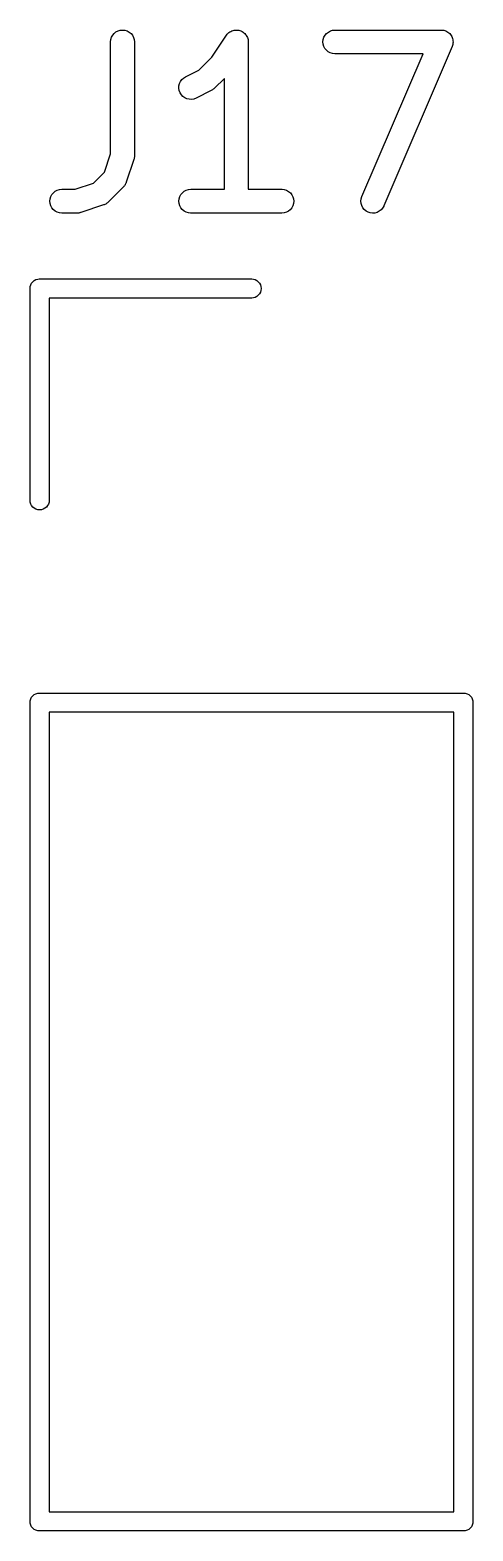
# Model space of a CAD drawing. Extents: x 0.26 to 6.88, y 0.69 to 3.68.
# Drawn here: x 6.3953 to 6.5047, y 0.9953 to 1.3662 of the extents above; entities that cross this region are included whole.
import ezdxf

# ---------------------------------------------------------------- set-up
doc = ezdxf.new("R2010")
doc.units = 0
doc.header["$MEASUREMENT"] = 0
doc.layers.add('BLACK', color=7, linetype='CONTINUOUS')

msp = doc.modelspace()

# ---------------------------------------------------------------- linework, layer by layer
at = {"layer": 'BLACK', "linetype": 'CONTINUOUS'}
for p, q in [((6.41569, 1.36496), (6.41606, 1.3654)), ((6.41606, 1.3654), (6.41651, 1.36576)), ((6.41651, 1.36576), (6.41702, 1.36603)), ((6.41702, 1.36603), (6.41758, 1.36619)), ((6.41758, 1.36619), (6.41815, 1.36624)), ((6.41815, 1.36624), (6.41872, 1.36618)), ((6.41872, 1.36618), (6.41927, 1.36601)), ((6.41927, 1.36601), (6.41978, 1.36574)), ((6.41978, 1.36574), (6.42022, 1.36537)), ((6.42022, 1.36537), (6.42059, 1.36493)), ((6.444, 1.36519), (6.44418, 1.3654)), ((6.44418, 1.3654), (6.44419, 1.3654)), ((6.44419, 1.36541), (6.44442, 1.36559)), ((6.44419, 1.3654), (6.44419, 1.36541)), ((6.44442, 1.36559), (6.44463, 1.36576)), ((6.44463, 1.36576), (6.44464, 1.36576)), ((6.44464, 1.36577), (6.44491, 1.36591)), ((6.44464, 1.36576), (6.44464, 1.36577)), ((6.44491, 1.36591), (6.44514, 1.36603)), ((6.44514, 1.36603), (6.44515, 1.36603)), ((6.44515, 1.36603), (6.44543, 1.36612)), ((6.44515, 1.36603), (6.44515, 1.36603)), ((6.44543, 1.36612), (6.4457, 1.36619)), ((6.4457, 1.36619), (6.44599, 1.36622)), ((6.4457, 1.36619), (6.4457, 1.36619)), ((6.4457, 1.36619), (6.4457, 1.36619)), ((6.44599, 1.36622), (6.44627, 1.36624)), ((6.44627, 1.36624), (6.44628, 1.36624)), ((6.44627, 1.36624), (6.44627, 1.36624)), ((6.44628, 1.36624), (6.44657, 1.36621)), ((6.44657, 1.36621), (6.44684, 1.36618)), ((6.44684, 1.36618), (6.44685, 1.36618)), ((6.44685, 1.36618), (6.44685, 1.36618)), ((6.44685, 1.36618), (6.44714, 1.36609)), ((6.44714, 1.36609), (6.44739, 1.36601)), ((6.44739, 1.36601), (6.4474, 1.36601)), ((6.4474, 1.36601), (6.4474, 1.36601)), ((6.4474, 1.36601), (6.44766, 1.36587)), ((6.44766, 1.36587), (6.4479, 1.36574)), ((6.4479, 1.36574), (6.4479, 1.36574)), ((6.4479, 1.36574), (6.44791, 1.36574)), ((6.44791, 1.36574), (6.44813, 1.36556)), ((6.44813, 1.36556), (6.44835, 1.36537)), ((6.44835, 1.36537), (6.44835, 1.36537)), ((6.44835, 1.36537), (6.44835, 1.36537)), ((6.44835, 1.36537), (6.44854, 1.36513)), ((6.46817, 1.36494), (6.46854, 1.36539)), ((6.46854, 1.36539), (6.46899, 1.36575)), ((6.46899, 1.36575), (6.4695, 1.36602)), ((6.4695, 1.36602), (6.47005, 1.36619)), ((6.47005, 1.36619), (6.47062, 1.36624)), ((6.47062, 1.36624), (6.49687, 1.36624)), ((6.49687, 1.36624), (6.49691, 1.36624)), ((6.49691, 1.36624), (6.49692, 1.36624)), ((6.49692, 1.36624), (6.49693, 1.36624)), ((6.49693, 1.36624), (6.49721, 1.36621)), ((6.49721, 1.36621), (6.49748, 1.36618)), ((6.49748, 1.36618), (6.49749, 1.36618)), ((6.49749, 1.36618), (6.4975, 1.36618)), ((6.4975, 1.36618), (6.49777, 1.36609)), ((6.49777, 1.36609), (6.49803, 1.36601)), ((6.49803, 1.36601), (6.49804, 1.366)), ((6.49804, 1.366), (6.49805, 1.366)), ((6.49805, 1.366), (6.49829, 1.36586)), ((6.49829, 1.36586), (6.49854, 1.36573)), ((6.49854, 1.36573), (6.49855, 1.36572)), ((6.49855, 1.36572), (6.49855, 1.36572)), ((6.49855, 1.36572), (6.49877, 1.36554)), ((6.49877, 1.36554), (6.49898, 1.36536)), ((6.49898, 1.36536), (6.49899, 1.36535)), ((6.49899, 1.36535), (6.49899, 1.36534)), ((6.49899, 1.36534), (6.49917, 1.36512)), ((6.41518, 1.36333), (6.41524, 1.36391)), ((6.41518, 1.36329), (6.41518, 1.36333)), ((6.41518, 1.33565), (6.41518, 1.36329)), ((6.41524, 1.36391), (6.41541, 1.36446)), ((6.41541, 1.36446), (6.41569, 1.36496)), ((6.42059, 1.36493), (6.42086, 1.36442)), ((6.42086, 1.36442), (6.42103, 1.36387)), ((6.42103, 1.36387), (6.42108, 1.36329)), ((6.42108, 1.36329), (6.42108, 1.33517)), ((6.44021, 1.35955), (6.44379, 1.36493)), ((6.44379, 1.36493), (6.44381, 1.36496)), ((6.44381, 1.36496), (6.44381, 1.36496)), ((6.44381, 1.36496), (6.44381, 1.36496)), ((6.44381, 1.36496), (6.44382, 1.36496)), ((6.44382, 1.36496), (6.444, 1.36519)), ((6.44854, 1.36513), (6.44871, 1.36493)), ((6.44871, 1.36493), (6.44871, 1.36492)), ((6.44871, 1.36492), (6.44871, 1.36492)), ((6.44871, 1.36492), (6.44886, 1.36465)), ((6.44886, 1.36465), (6.44898, 1.36442)), ((6.44898, 1.36442), (6.44898, 1.36442)), ((6.44898, 1.36442), (6.44898, 1.36441)), ((6.44898, 1.36441), (6.44907, 1.36414)), ((6.44907, 1.36414), (6.44915, 1.36387)), ((6.44915, 1.36387), (6.44915, 1.36386)), ((6.44915, 1.36386), (6.44915, 1.36386)), ((6.44915, 1.36386), (6.44918, 1.36357)), ((6.44918, 1.36357), (6.4492, 1.36329)), ((6.4492, 1.36329), (6.4492, 1.32687)), ((6.46767, 1.36331), (6.46773, 1.36389)), ((6.46772, 1.36274), (6.46767, 1.36331)), ((6.46788, 1.36219), (6.46772, 1.36274)), ((6.46773, 1.36389), (6.4679, 1.36444)), ((6.46815, 1.36168), (6.46788, 1.36219)), ((6.4679, 1.36444), (6.46817, 1.36494)), ((6.46851, 1.36123), (6.46815, 1.36168)), ((6.49958, 1.36213), (6.48271, 1.32276)), ((6.49917, 1.36512), (6.49934, 1.36491)), ((6.49934, 1.36491), (6.49934, 1.3649)), ((6.49934, 1.3649), (6.49935, 1.36489)), ((6.49935, 1.36489), (6.49948, 1.36464)), ((6.49948, 1.36464), (6.49961, 1.3644)), ((6.49959, 1.36214), (6.49958, 1.36213)), ((6.49967, 1.36241), (6.49959, 1.36215)), ((6.49959, 1.36215), (6.49959, 1.36214)), ((6.49961, 1.3644), (6.49961, 1.36439)), ((6.49961, 1.36439), (6.49961, 1.36438)), ((6.49961, 1.36438), (6.49969, 1.36411)), ((6.49976, 1.36268), (6.49967, 1.36241)), ((6.49969, 1.36411), (6.49977, 1.36385)), ((6.49979, 1.36297), (6.49976, 1.3627)), ((6.49976, 1.3627), (6.49976, 1.36269)), ((6.49976, 1.36269), (6.49976, 1.36268)), ((6.49977, 1.36385), (6.49977, 1.36383)), ((6.49977, 1.36383), (6.49977, 1.36383)), ((6.49977, 1.36383), (6.4998, 1.36355)), ((6.49982, 1.36325), (6.49979, 1.36297)), ((6.4998, 1.36355), (6.49982, 1.36327)), ((6.49982, 1.36327), (6.49982, 1.36326)), ((6.49982, 1.36326), (6.49982, 1.36325)), ((6.437, 1.35634), (6.44021, 1.35955)), ((6.46895, 1.36086), (6.46851, 1.36123)), ((6.46946, 1.36058), (6.46895, 1.36086)), ((6.47001, 1.3604), (6.46946, 1.36058)), ((6.47058, 1.36034), (6.47001, 1.3604)), ((6.47062, 1.36034), (6.47058, 1.36034)), ((6.49239, 1.36034), (6.47062, 1.36034)), ((6.47728, 1.32509), (6.49239, 1.36034)), ((6.43277, 1.35398), (6.43319, 1.35438)), ((6.43319, 1.35438), (6.43368, 1.35468)), ((6.43368, 1.35468), (6.437, 1.35634)), ((6.4433, 1.35429), (6.44084, 1.35183)), ((6.4433, 1.32687), (6.4433, 1.35429)), ((6.43206, 1.35185), (6.43207, 1.35243)), ((6.43215, 1.35128), (6.43206, 1.35185)), ((6.43207, 1.35243), (6.4322, 1.35299)), ((6.43235, 1.35074), (6.43215, 1.35128)), ((6.4322, 1.35299), (6.43244, 1.35351)), ((6.43266, 1.35025), (6.43235, 1.35074)), ((6.43244, 1.35351), (6.43277, 1.35398)), ((6.44007, 1.35128), (6.43632, 1.3494)), ((6.44021, 1.35137), (6.44007, 1.35128)), ((6.44036, 1.35144), (6.44021, 1.35137)), ((6.44046, 1.35152), (6.44036, 1.35144)), ((6.44056, 1.35158), (6.44046, 1.35152)), ((6.44068, 1.3517), (6.44056, 1.35158)), ((6.44081, 1.3518), (6.44068, 1.3517)), ((6.44084, 1.35183), (6.44081, 1.3518)), ((6.43305, 1.34983), (6.43266, 1.35025)), ((6.43351, 1.34949), (6.43305, 1.34983)), ((6.43404, 1.34925), (6.43351, 1.34949)), ((6.4346, 1.34912), (6.43404, 1.34925)), ((6.43518, 1.3491), (6.4346, 1.34912)), ((6.43574, 1.34919), (6.43518, 1.3491)), ((6.43629, 1.34938), (6.43574, 1.34919)), ((6.43632, 1.3494), (6.43629, 1.34938)), ((6.41367, 1.33114), (6.41518, 1.33565)), ((6.42093, 1.33424), (6.41906, 1.32861)), ((6.42097, 1.3344), (6.42093, 1.33424)), ((6.42102, 1.33456), (6.42097, 1.3344)), ((6.42103, 1.33468), (6.42102, 1.33456)), ((6.42106, 1.3348), (6.42103, 1.33468)), ((6.42108, 1.33513), (6.42106, 1.33496)), ((6.42106, 1.33496), (6.42106, 1.3348)), ((6.42108, 1.33517), (6.42108, 1.33513)), ((6.4064, 1.32687), (6.41091, 1.32838)), ((6.41091, 1.32838), (6.41367, 1.33114)), ((6.41888, 1.32823), (6.4188, 1.32805)), ((6.41898, 1.32841), (6.41888, 1.32823)), ((6.41901, 1.32849), (6.41898, 1.32841)), ((6.41904, 1.32857), (6.41901, 1.32849)), ((6.41906, 1.32861), (6.41904, 1.32857)), ((6.40018, 1.32394), (6.40024, 1.32452)), ((6.40024, 1.32452), (6.40041, 1.32507)), ((6.40041, 1.32507), (6.40068, 1.32557)), ((6.40068, 1.32557), (6.40105, 1.32602)), ((6.40105, 1.32602), (6.4015, 1.32638)), ((6.4015, 1.32638), (6.40201, 1.32665)), ((6.40201, 1.32665), (6.40256, 1.32682)), ((6.40256, 1.32682), (6.40313, 1.32687)), ((6.40313, 1.32687), (6.4064, 1.32687)), ((6.41834, 1.32746), (6.41459, 1.32371)), ((6.4184, 1.32753), (6.41834, 1.32746)), ((6.41846, 1.32758), (6.4184, 1.32753)), ((6.41858, 1.32775), (6.41846, 1.32758)), ((6.41871, 1.3279), (6.41858, 1.32775)), ((6.41875, 1.32798), (6.41871, 1.3279)), ((6.4188, 1.32805), (6.41875, 1.32798)), ((6.43205, 1.32394), (6.43211, 1.32452)), ((6.43211, 1.32452), (6.43228, 1.32507)), ((6.43228, 1.32507), (6.43255, 1.32557)), ((6.43255, 1.32557), (6.43292, 1.32602)), ((6.43292, 1.32602), (6.43337, 1.32638)), ((6.43337, 1.32638), (6.43388, 1.32665)), ((6.43388, 1.32665), (6.43443, 1.32682)), ((6.43443, 1.32682), (6.435, 1.32687)), ((6.435, 1.32687), (6.4433, 1.32687)), ((6.4492, 1.32687), (6.4575, 1.32687)), ((6.4575, 1.32687), (6.45754, 1.32687)), ((6.45754, 1.32687), (6.45811, 1.32681)), ((6.45811, 1.32681), (6.45866, 1.32664)), ((6.45866, 1.32664), (6.45917, 1.32636)), ((6.45917, 1.32636), (6.45961, 1.32599)), ((6.45961, 1.32599), (6.45997, 1.32554)), ((6.45997, 1.32554), (6.46024, 1.32503)), ((6.46024, 1.32503), (6.4604, 1.32448)), ((6.4604, 1.32448), (6.46045, 1.3239)), ((6.47704, 1.32396), (6.47711, 1.32454)), ((6.47711, 1.32454), (6.47728, 1.32509)), ((6.40023, 1.32337), (6.40018, 1.32394)), ((6.40039, 1.32282), (6.40023, 1.32337)), ((6.40066, 1.32231), (6.40039, 1.32282)), ((6.40102, 1.32186), (6.40066, 1.32231)), ((6.40146, 1.32149), (6.40102, 1.32186)), ((6.40197, 1.32121), (6.40146, 1.32149)), ((6.40252, 1.32103), (6.40197, 1.32121)), ((6.40309, 1.32097), (6.40252, 1.32103)), ((6.40313, 1.32097), (6.40309, 1.32097)), ((6.40688, 1.32097), (6.40313, 1.32097)), ((6.40705, 1.32099), (6.40688, 1.32097)), ((6.40721, 1.32099), (6.40705, 1.32099)), ((6.40733, 1.32101), (6.40721, 1.32099)), ((6.40745, 1.32103), (6.40733, 1.32101)), ((6.40761, 1.32107), (6.40745, 1.32103)), ((6.40777, 1.32111), (6.40761, 1.32107)), ((6.40781, 1.32112), (6.40777, 1.32111)), ((6.41344, 1.323), (6.40781, 1.32112)), ((6.41352, 1.32303), (6.41344, 1.323)), ((6.4136, 1.32306), (6.41352, 1.32303)), ((6.41378, 1.32315), (6.4136, 1.32306)), ((6.41396, 1.32323), (6.41378, 1.32315)), ((6.41404, 1.32328), (6.41396, 1.32323)), ((6.41411, 1.32332), (6.41404, 1.32328)), ((6.41427, 1.32345), (6.41411, 1.32332)), ((6.41444, 1.32356), (6.41427, 1.32345)), ((6.4145, 1.32363), (6.41444, 1.32356)), ((6.41456, 1.32368), (6.4145, 1.32363)), ((6.41459, 1.32371), (6.41456, 1.32368)), ((6.4321, 1.32337), (6.43205, 1.32394)), ((6.43226, 1.32282), (6.4321, 1.32337)), ((6.43253, 1.32231), (6.43226, 1.32282)), ((6.43289, 1.32186), (6.43253, 1.32231)), ((6.43333, 1.32149), (6.43289, 1.32186)), ((6.43384, 1.32121), (6.43333, 1.32149)), ((6.43439, 1.32103), (6.43384, 1.32121)), ((6.43496, 1.32097), (6.43439, 1.32103)), ((6.435, 1.32097), (6.43496, 1.32097)), ((6.4575, 1.32097), (6.435, 1.32097)), ((6.45807, 1.32103), (6.4575, 1.32097)), ((6.45862, 1.32119), (6.45807, 1.32103)), ((6.45913, 1.32146), (6.45862, 1.32119)), ((6.45958, 1.32183), (6.45913, 1.32146)), ((6.45995, 1.32227), (6.45958, 1.32183)), ((6.46022, 1.32278), (6.45995, 1.32227)), ((6.46039, 1.32333), (6.46022, 1.32278)), ((6.46045, 1.3239), (6.46039, 1.32333)), ((6.47709, 1.32339), (6.47704, 1.32396)), ((6.47725, 1.32283), (6.47709, 1.32339)), ((6.47751, 1.32232), (6.47725, 1.32283)), ((6.47787, 1.32187), (6.47751, 1.32232)), ((6.47831, 1.3215), (6.47787, 1.32187)), ((6.47881, 1.32122), (6.47831, 1.3215)), ((6.47936, 1.32104), (6.47881, 1.32122)), ((6.47993, 1.32097), (6.47936, 1.32104)), ((6.48051, 1.32101), (6.47993, 1.32097)), ((6.48106, 1.32117), (6.48051, 1.32101)), ((6.48158, 1.32143), (6.48106, 1.32117)), ((6.48203, 1.32178), (6.48158, 1.32143)), ((6.48241, 1.32222), (6.48203, 1.32178)), ((6.48269, 1.32272), (6.48241, 1.32222)), ((6.48271, 1.32276), (6.48269, 1.32272)), ((6.39526, 1.30236), (6.39531, 1.30283)), ((6.39528, 1.30225), (6.39526, 1.30236)), ((6.39528, 1.24988), (6.39528, 1.30225)), ((6.39531, 1.30283), (6.39544, 1.30327)), ((6.39544, 1.30327), (6.39566, 1.30368)), ((6.39566, 1.30368), (6.39596, 1.30404)), ((6.39596, 1.30404), (6.39632, 1.30434)), ((6.39632, 1.30434), (6.39673, 1.30456)), ((6.39673, 1.30456), (6.39717, 1.30469)), ((6.39717, 1.30469), (6.39752, 1.30472)), ((6.39752, 1.30472), (6.39764, 1.30474)), ((6.39752, 1.30472), (6.39752, 1.30472)), ((6.39764, 1.30474), (6.39775, 1.30472)), ((6.39775, 1.30472), (6.45012, 1.30472)), ((6.45012, 1.30472), (6.45046, 1.30469)), ((6.45046, 1.30469), (6.45091, 1.30456)), ((6.45091, 1.30456), (6.45132, 1.30434)), ((6.45132, 1.30434), (6.45168, 1.30404)), ((6.45168, 1.30404), (6.45197, 1.30368)), ((6.45197, 1.30368), (6.45219, 1.30327)), ((6.45219, 1.30327), (6.45233, 1.30283)), ((6.45233, 1.30283), (6.45237, 1.30236)), ((6.45237, 1.30236), (6.45233, 1.3019)), ((6.45012, 1.3), (6.4, 1.3)), ((6.4, 1.3), (6.4, 1.24988)), ((6.45046, 1.30003), (6.45012, 1.3)), ((6.45091, 1.30017), (6.45046, 1.30003)), ((6.45132, 1.30039), (6.45091, 1.30017)), ((6.45168, 1.30068), (6.45132, 1.30039)), ((6.45197, 1.30104), (6.45168, 1.30068)), ((6.45219, 1.30145), (6.45197, 1.30104)), ((6.45233, 1.3019), (6.45219, 1.30145)), ((6.39531, 1.24954), (6.39528, 1.24988)), ((6.39544, 1.24909), (6.39531, 1.24954)), ((6.39566, 1.24868), (6.39544, 1.24909)), ((6.39596, 1.24832), (6.39566, 1.24868)), ((6.39632, 1.24803), (6.39596, 1.24832)), ((6.39673, 1.24781), (6.39632, 1.24803)), ((6.39717, 1.24767), (6.39673, 1.24781)), ((6.39764, 1.24763), (6.39717, 1.24767)), ((6.3981, 1.24767), (6.39764, 1.24763)), ((6.39855, 1.24781), (6.3981, 1.24767)), ((6.39896, 1.24803), (6.39855, 1.24781)), ((6.39932, 1.24832), (6.39896, 1.24803)), ((6.39961, 1.24868), (6.39932, 1.24832)), ((6.39983, 1.24909), (6.39961, 1.24868)), ((6.39997, 1.24954), (6.39983, 1.24909)), ((6.4, 1.24988), (6.39997, 1.24954)), ((6.39596, 1.20168), (6.39632, 1.20197)), ((6.39632, 1.20197), (6.39673, 1.20219)), ((6.39673, 1.20219), (6.39717, 1.20233)), ((6.39717, 1.20233), (6.39752, 1.20236)), ((6.39752, 1.20236), (6.39764, 1.20237)), ((6.39764, 1.20237), (6.39775, 1.20236)), ((6.39775, 1.20236), (6.50225, 1.20236)), ((6.50225, 1.20236), (6.50236, 1.20237)), ((6.50236, 1.20237), (6.50248, 1.20236)), ((6.50248, 1.20236), (6.50248, 1.20236)), ((6.50248, 1.20236), (6.50283, 1.20233)), ((6.50283, 1.20233), (6.50327, 1.20219)), ((6.50327, 1.20219), (6.50368, 1.20197)), ((6.50368, 1.20197), (6.50404, 1.20168)), ((6.39526, 1.2), (6.39531, 1.20046)), ((6.39528, 1.19988), (6.39526, 1.2)), ((6.39528, 0.997754), (6.39528, 1.19988)), ((6.39531, 1.20046), (6.39544, 1.20091)), ((6.39544, 1.20091), (6.39566, 1.20132)), ((6.39566, 1.20132), (6.39596, 1.20168)), ((6.50404, 1.20168), (6.50434, 1.20132)), ((6.50434, 1.20132), (6.50456, 1.20091)), ((6.50456, 1.20091), (6.50469, 1.20046)), ((6.50469, 1.20046), (6.50474, 1.2)), ((6.50474, 1.2), (6.50472, 1.19988)), ((6.50472, 1.19988), (6.50472, 0.997754)), ((6.4, 1.19764), (6.4, 1)), ((6.5, 1.19764), (6.4, 1.19764)), ((6.5, 1), (6.5, 1.19764)), ((6.4, 1), (6.5, 1)), ((6.39526, 0.997638), (6.39528, 0.997754)), ((6.39531, 0.997175), (6.39526, 0.997638)), ((6.39544, 0.996729), (6.39531, 0.997175)), ((6.39566, 0.996319), (6.39544, 0.996729)), ((6.39596, 0.995959), (6.39566, 0.996319)), ((6.39632, 0.995664), (6.39596, 0.995959)), ((6.39673, 0.995445), (6.39632, 0.995664)), ((6.39717, 0.99531), (6.39673, 0.995445)), ((6.39752, 0.995276), (6.39717, 0.99531)), ((6.39764, 0.995264), (6.39752, 0.995276)), ((6.39752, 0.995276), (6.39752, 0.995276)), ((6.39775, 0.995276), (6.39764, 0.995264)), ((6.50225, 0.995276), (6.39775, 0.995276)), ((6.50236, 0.995264), (6.50225, 0.995276)), ((6.50283, 0.99531), (6.50236, 0.995264)), ((6.50327, 0.995445), (6.50283, 0.99531)), ((6.50368, 0.995664), (6.50327, 0.995445)), ((6.50404, 0.995959), (6.50368, 0.995664)), ((6.50434, 0.996319), (6.50404, 0.995959)), ((6.50456, 0.996729), (6.50434, 0.996319)), ((6.50469, 0.997175), (6.50456, 0.996729)), ((6.50472, 0.997522), (6.50469, 0.997175)), ((6.50472, 0.997754), (6.50474, 0.997638)), ((6.50474, 0.997638), (6.50472, 0.997522))]:
    msp.add_line(p, q, dxfattribs=at)

doc.saveas('drawing.dxf')
